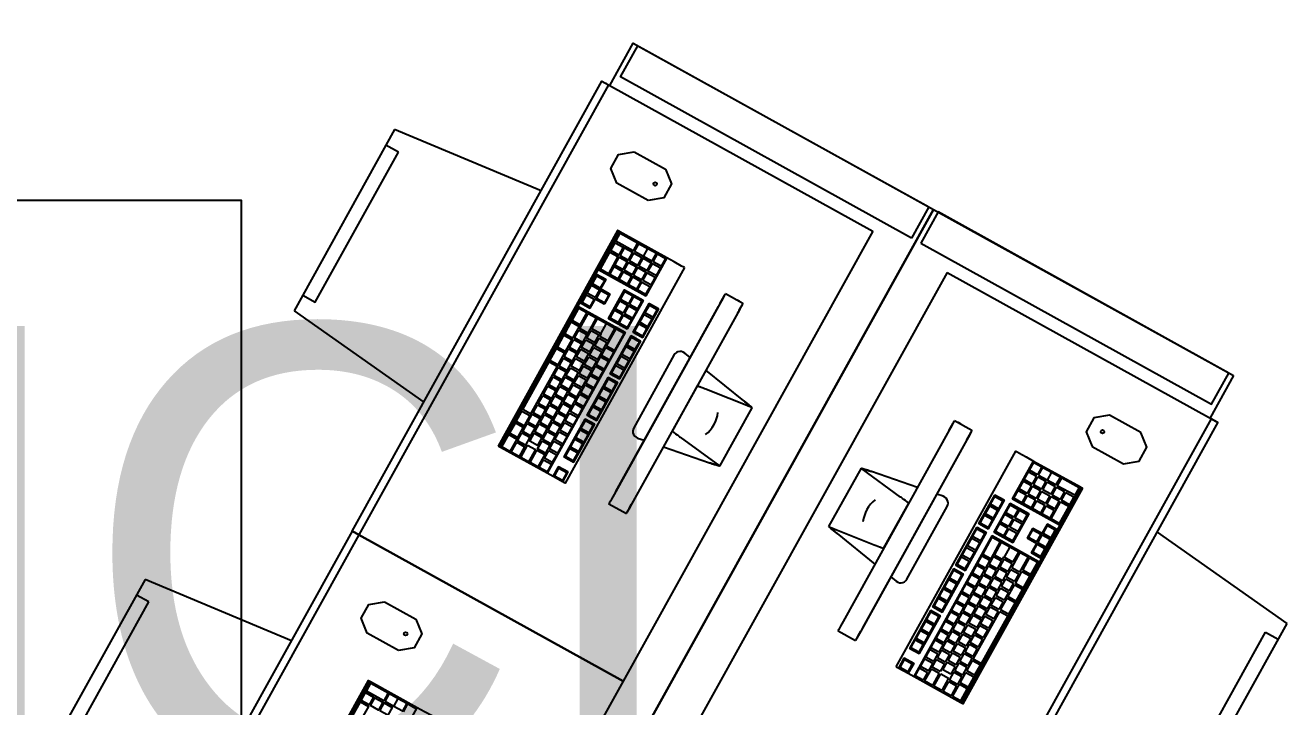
# Model space of a CAD drawing. Header units: metres. Extents: x 2.5 to 42.6, y 0.9 to 31.9.
# Drawn here: x 19.849 to 20.731, y 9.096 to 9.573 of the extents above; entities that cross this region are included whole.
import ezdxf

# ---------------------------------------------------------------- set-up
doc = ezdxf.new("R2010")
doc.units = ezdxf.units.M
for name, color, linetype in [('ARREDI', 9, 'Continuous'), ('PILASTRI_SETTI', 8, 'Continuous'), ('WAYFINDING_RIQUADRI', 7, 'Continuous'), ('WAYFINDING_TESTI', 7, 'Continuous')]:
    doc.layers.add(name, color=color, linetype=linetype)

msp = doc.modelspace()

# ---------------------------------------------------------------- linework, layer by layer
at = {"layer": 'ARREDI'}
for points in [[(20.25756, 9.53059), (20.27397, 9.56022), (20.48391, 9.44386), (20.10216, 8.75511), (20.48391, 9.44386)], [(20.0775, 9.21874), (20.25205, 9.53365), (20.25666, 9.53109), (20.44145, 9.42866)], [(20.25666, 9.53109), (20.08212, 9.21618)], [(20.25374, 9.53271), (20.25528, 9.53186)], [(20.10709, 9.49979), (20.03678, 9.37295)], [(20.20947, 9.45684), (20.10708, 9.49978)], [(20.10977, 9.484), (20.10102, 9.48885)], [(20.04285, 9.38388), (20.0516, 9.37904), (20.10978, 9.484)], [(20.28435, 9.45013), (20.26249, 9.46226), (20.25821, 9.47255), (20.26361, 9.48228), (20.2746, 9.48412)], [(20.2746, 9.48412), (20.29646, 9.47199)], [(20.29647, 9.472), (20.30075, 9.46171), (20.29534, 9.45196), (20.28434, 9.45014)], [(20.48391, 9.44386), (20.69384, 9.3275)], [(20.30987, 9.40308), (20.30898, 9.40357), (20.30893, 9.4036), (20.30883, 9.40365), (20.30866, 9.40375), (20.30847, 9.40385), (20.30824, 9.40397), (20.30801, 9.40411), (20.30777, 9.40424), (20.30261, 9.4071), (20.29741, 9.40999), (20.26469, 9.42811), (20.26451, 9.42822), (20.26431, 9.42833), (20.26388, 9.42857), (20.26352, 9.42876), (20.26324, 9.42892), (20.26308, 9.42901), (20.26302, 9.42904), (20.17943, 9.27821)], [(20.18071, 9.27749), (20.26431, 9.42832)], [(20.26469, 9.42812), (20.25, 9.4016), (20.28271, 9.38346), (20.29741, 9.40998)], [(20.25019, 9.40149), (20.2501, 9.40154), (20.25, 9.4016), (20.26469, 9.42811)], [(20.44145, 9.42867), (20.26691, 9.11376)], [(20.28116, 9.41089), (20.28421, 9.4164)], [(20.29741, 9.40998), (20.28271, 9.38347), (20.26655, 9.39243), (20.25019, 9.40148)], [(20.28429, 9.4006), (20.28735, 9.40611), (20.29295, 9.403)], [(20.28792, 9.40714), (20.29097, 9.41265), (20.29657, 9.40954)], [(20.29352, 9.40404), (20.28792, 9.40714)], [(20.29659, 9.40954), (20.29353, 9.40403)], [(20.30986, 9.40308), (20.22626, 9.25224), (20.22537, 9.25274), (20.22533, 9.25276), (20.22523, 9.25281), (20.22509, 9.25289), (20.22491, 9.25299), (20.22471, 9.2531), (20.22448, 9.25323), (20.21794, 9.25685), (20.21587, 9.25801), (20.2138, 9.25914), (20.18109, 9.27728), (20.1809, 9.27738), (20.18071, 9.27749), (20.18028, 9.27773), (20.17991, 9.27792), (20.17965, 9.27808), (20.17948, 9.27817), (20.17941, 9.2782)], [(20.25391, 9.3778), (20.25764, 9.38454), (20.2511, 9.38816), (20.25473, 9.3947), (20.24819, 9.39833), (20.2371, 9.37835), (20.24366, 9.37473)], [(20.23731, 9.37825), (20.23721, 9.3783), (20.23711, 9.37836), (20.24818, 9.39833), (20.24828, 9.39827), (20.24838, 9.39822)], [(20.24838, 9.39822), (20.25156, 9.39645), (20.25473, 9.3947), (20.2511, 9.38816), (20.25438, 9.38634), (20.25764, 9.38454), (20.25382, 9.37765), (20.25056, 9.37945), (20.24728, 9.38127), (20.24366, 9.37473), (20.24048, 9.37648), (20.23731, 9.37825)], [(20.28067, 9.39405), (20.28372, 9.39957), (20.28932, 9.39646)], [(20.28989, 9.39749), (20.28429, 9.40059)], [(20.29296, 9.40299), (20.2899, 9.39748)], [(20.49353, 9.39981), (20.31898, 9.08491), (20.50378, 8.98249), (20.50839, 8.97992)], [(20.49352, 9.3998), (20.67831, 9.29739), (20.68292, 9.29482)], [(20.27704, 9.38751), (20.28009, 9.39302), (20.28569, 9.38991)], [(20.28626, 9.39095), (20.28067, 9.39405)], [(20.28571, 9.38991), (20.28265, 9.3844)], [(20.28933, 9.39645), (20.28628, 9.39094)], [(20.24365, 9.37473), (20.24728, 9.38127), (20.25354, 9.3778)], [(20.27141, 9.37735), (20.27446, 9.38287), (20.28006, 9.37976)], [(20.28008, 9.37975), (20.27702, 9.37424)], [(20.28264, 9.38441), (20.27704, 9.38751)], [(20.33476, 9.37817), (20.33571, 9.37986), (20.33658, 9.38144), (20.33733, 9.38281), (20.33791, 9.38385), (20.33827, 9.3845), (20.3384, 9.38472)], [(20.33791, 9.38385), (20.33733, 9.38281), (20.33658, 9.38145), (20.3357, 9.37986), (20.33476, 9.37817)], [(20.347, 9.37138), (20.34795, 9.37308), (20.34882, 9.37466), (20.34957, 9.37602), (20.35016, 9.37706), (20.35052, 9.37772), (20.35064, 9.37794), (20.33839, 9.38473)], [(20.34639, 9.38059), (20.34627, 9.38036)], [(20.34833, 9.37922), (20.34846, 9.37944)], [(20.03679, 9.37295), (20.12747, 9.30889)], [(20.2684, 9.35764), (20.23567, 9.37578), (20.18109, 9.27728)], [(20.18109, 9.27728), (20.23567, 9.37577), (20.23578, 9.37571), (20.23588, 9.37566)], [(20.23588, 9.37566), (20.25224, 9.36659), (20.26839, 9.35763), (20.21381, 9.25915)], [(20.33476, 9.37816), (20.26058, 9.24433), (20.25964, 9.24264), (20.25876, 9.24105), (20.25801, 9.23969), (20.25743, 9.23865), (20.25707, 9.238), (20.25695, 9.23777), (20.2692, 9.23098)], [(20.26179, 9.24652), (20.33354, 9.37598)], [(20.26778, 9.37081), (20.27084, 9.37632), (20.27643, 9.37321)], [(20.27338, 9.36771), (20.26778, 9.3708)], [(20.35016, 9.37706), (20.34958, 9.37602), (20.34883, 9.37466), (20.34795, 9.37307), (20.34701, 9.37138), (20.27283, 9.23755), (20.27188, 9.23585), (20.27101, 9.23427), (20.27026, 9.23291), (20.26967, 9.23186), (20.26931, 9.23121), (20.26919, 9.23099)], [(20.277, 9.37425), (20.27141, 9.37735)], [(20.27645, 9.37321), (20.27339, 9.36769)], [(20.28019, 9.35448), (20.27708, 9.3562), (20.27396, 9.35794), (20.28503, 9.37791), (20.28815, 9.37617), (20.29126, 9.37445)], [(20.28497, 9.3778), (20.27396, 9.35792), (20.2805, 9.3543), (20.29157, 9.37427)], [(20.29126, 9.37445), (20.29141, 9.37437), (20.29158, 9.37427), (20.28051, 9.3543), (20.28034, 9.3544), (20.28019, 9.35448)], [(20.29157, 9.37428), (20.28523, 9.3778)], [(20.25119, 9.35682), (20.2552, 9.36406)], [(20.26975, 9.36116), (20.26415, 9.36426)], [(20.26416, 9.36427), (20.26721, 9.36978), (20.27281, 9.36667)], [(20.27282, 9.36666), (20.26977, 9.36115)], [(20.2138, 9.25915), (20.2684, 9.35763)], [(20.25528, 9.34825), (20.26196, 9.36031), (20.26756, 9.35719)], [(20.26406, 9.32538), (20.26095, 9.3271), (20.25784, 9.32884), (20.27253, 9.35535), (20.27565, 9.35362), (20.27875, 9.35189)], [(20.26757, 9.35719), (20.26089, 9.34514)], [(20.25725, 9.33861), (20.25175, 9.34166), (20.25481, 9.34716)], [(20.2548, 9.34717), (20.2603, 9.34411)], [(20.26088, 9.34515), (20.25528, 9.34825)], [(20.26032, 9.34411), (20.25726, 9.33859)], [(20.27875, 9.3519), (20.27891, 9.35181), (20.27907, 9.35172), (20.26437, 9.3252), (20.26421, 9.3253), (20.26406, 9.32538)], [(20.31373, 9.34023), (20.30997, 9.34327), (20.30891, 9.34393), (20.30773, 9.34431), (20.30648, 9.34438), (20.30526, 9.34414), (20.30413, 9.3436), (20.30317, 9.34281), (20.30245, 9.34181)], [(20.25362, 9.33206), (20.24812, 9.33511), (20.25118, 9.34062)], [(20.25118, 9.34062), (20.25668, 9.33758)], [(20.25669, 9.33757), (20.25364, 9.33205)], [(20.30245, 9.34181), (20.27428, 9.291)], [(20.24637, 9.31898), (20.24087, 9.32203), (20.24392, 9.32753)], [(20.24793, 9.29628), (20.24482, 9.298), (20.24171, 9.29974), (20.2564, 9.32625), (20.25953, 9.32451), (20.26262, 9.32279)], [(20.24392, 9.32753), (20.24942, 9.32448)], [(20.24999, 9.32552), (20.24449, 9.32858), (20.24755, 9.33408)], [(20.24755, 9.33408), (20.25305, 9.33102)], [(20.25307, 9.33102), (20.25001, 9.32551)], [(20.35681, 9.30517), (20.35424, 9.3062), (20.35471, 9.30705), (20.35423, 9.30744), (20.35361, 9.30794), (20.35289, 9.30851), (20.35211, 9.30915), (20.3513, 9.30981), (20.32478, 9.33129)], [(20.69384, 9.3275), (20.67742, 9.29788)], [(20.24274, 9.31243), (20.23724, 9.31549), (20.2403, 9.32099)], [(20.2403, 9.32099), (20.2458, 9.31795)], [(20.24581, 9.31793), (20.24276, 9.31242)], [(20.24944, 9.32448), (20.24638, 9.31896)], [(20.26263, 9.3228), (20.26278, 9.32271), (20.26295, 9.32262), (20.24825, 9.2961), (20.24808, 9.2962), (20.24793, 9.29628)], [(20.32141, 9.31927), (20.32057, 9.31961), (20.31965, 9.31997), (20.31872, 9.32034), (20.30111, 9.28858)], [(20.32532, 9.31772), (20.32474, 9.31795), (20.32388, 9.3183), (20.32278, 9.31873), (20.32152, 9.31923), (20.32014, 9.31978), (20.31871, 9.32034)], [(20.35686, 9.30516), (20.32532, 9.31771)], [(20.23912, 9.30589), (20.23362, 9.30895), (20.23667, 9.31445)], [(20.23667, 9.31445), (20.24217, 9.31139)], [(20.24219, 9.31139), (20.23913, 9.30588)], [(20.35129, 9.30981), (20.3525, 9.30884), (20.35365, 9.3079), (20.35471, 9.30705), (20.35562, 9.3063), (20.35635, 9.30571), (20.35687, 9.3053), (20.3568, 9.30517)], [(20.23186, 9.29281), (20.22636, 9.29586), (20.22942, 9.30136)], [(20.22942, 9.30136), (20.23492, 9.29831)], [(20.23549, 9.29935), (20.22999, 9.30239), (20.23305, 9.3079)], [(20.23304, 9.30791), (20.23854, 9.30485)], [(20.23856, 9.30485), (20.2355, 9.29933)], [(20.33451, 9.26406), (20.3572, 9.30502)], [(20.35471, 9.30704), (20.35687, 9.30529)], [(20.35721, 9.30502), (20.35713, 9.30506), (20.35686, 9.30516)], [(20.60711, 9.29982), (20.59612, 9.29799), (20.59072, 9.28825), (20.59498, 9.27796)], [(20.62898, 9.2877), (20.60711, 9.29983)], [(20.22824, 9.28626), (20.22274, 9.28932), (20.22579, 9.29482)], [(20.2318, 9.26718), (20.22869, 9.2689), (20.22558, 9.27062), (20.24027, 9.29715), (20.2434, 9.29542), (20.24649, 9.29369)], [(20.22579, 9.29482), (20.23129, 9.29176)], [(20.23131, 9.29176), (20.22825, 9.28625)], [(20.2465, 9.2937), (20.24665, 9.29361), (20.24682, 9.29352), (20.23212, 9.267), (20.23195, 9.2671), (20.2318, 9.26718)], [(20.23493, 9.29831), (20.23188, 9.29279)], [(20.27429, 9.291), (20.27383, 9.28985), (20.27366, 9.28861), (20.2738, 9.28738), (20.27425, 9.28623), (20.27497, 9.28521), (20.27591, 9.28439), (20.27704, 9.28385), (20.28161, 9.28228)], [(20.68293, 9.29483), (20.50839, 8.97992), (20.50378, 8.98248), (20.31899, 9.08491)], [(20.49815, 9.29503), (20.49756, 9.29399), (20.49681, 9.29263), (20.49594, 9.29105), (20.49499, 9.28935)], [(20.495, 9.28935), (20.49594, 9.29105), (20.49682, 9.29263), (20.49757, 9.29399), (20.49815, 9.29503), (20.49851, 9.29569), (20.49864, 9.29591)], [(20.50724, 9.28257), (20.50819, 9.28426), (20.50906, 9.28585), (20.50981, 9.28721), (20.51039, 9.28825), (20.51075, 9.2889), (20.51088, 9.28913), (20.49863, 9.29592)], [(20.50106, 9.29486), (20.50094, 9.29463)], [(20.50301, 9.29349), (20.50313, 9.29371), (20.50309, 9.29372), (20.50299, 9.29378), (20.50283, 9.29388), (20.50262, 9.294), (20.50237, 9.29414), (20.50209, 9.29428), (20.50183, 9.29443), (20.50158, 9.29457), (20.50137, 9.29468), (20.5012, 9.29478), (20.5011, 9.29484), (20.50106, 9.29485), (20.5011, 9.29484), (20.5012, 9.29478), (20.50137, 9.29468), (20.50158, 9.29457), (20.50183, 9.29443), (20.50209, 9.29428), (20.50237, 9.29414), (20.50262, 9.294), (20.50283, 9.29388), (20.50299, 9.29378), (20.50309, 9.29372), (20.50313, 9.29371)], [(20.50377, 8.98248), (20.67832, 9.29739)], [(20.67969, 9.29662), (20.68123, 9.29577)], [(20.22461, 9.27972), (20.21911, 9.28276), (20.22216, 9.28827)], [(20.22216, 9.28828), (20.22766, 9.28524)], [(20.22768, 9.28522), (20.22462, 9.27971)], [(20.30111, 9.28858), (20.30235, 9.28768), (20.30354, 9.2868), (20.30464, 9.286), (20.30559, 9.2853), (20.30634, 9.28475), (20.30685, 9.28437)], [(20.30684, 9.28437), (20.33421, 9.26428)], [(20.495, 9.28935), (20.42082, 9.15551), (20.41988, 9.15382), (20.419, 9.15224), (20.41825, 9.15088), (20.41767, 9.14983), (20.41731, 9.14918), (20.41718, 9.14896), (20.42943, 9.14217)], [(20.5104, 9.28825), (20.50981, 9.2872), (20.50906, 9.28584), (20.50819, 9.28426), (20.50724, 9.28256), (20.43306, 9.14873), (20.43212, 9.14704), (20.43124, 9.14545), (20.43049, 9.14409), (20.42991, 9.14305), (20.42955, 9.1424), (20.42942, 9.14218)], [(20.59499, 9.27795), (20.61685, 9.26583), (20.62785, 9.26766), (20.63325, 9.27741), (20.62897, 9.2877)], [(20.21736, 9.26663), (20.21186, 9.26969), (20.21491, 9.27519)], [(20.21491, 9.27519), (20.22041, 9.27214)], [(20.22098, 9.27317), (20.21548, 9.27623), (20.21854, 9.28173)], [(20.21854, 9.28173), (20.22404, 9.27868)], [(20.22405, 9.27868), (20.221, 9.27316)], [(20.29505, 9.27765), (20.3273, 9.26655)], [(20.50603, 9.28038), (20.43428, 9.15092)], [(20.45797, 9.12382), (20.54156, 9.27466), (20.54245, 9.27417), (20.54249, 9.27414), (20.5426, 9.27407), (20.54276, 9.27399), (20.54295, 9.27388), (20.54319, 9.27375), (20.54342, 9.27363), (20.54366, 9.27349), (20.54883, 9.27063), (20.55402, 9.26775), (20.58673, 9.24961), (20.58692, 9.24952), (20.58712, 9.24941), (20.58755, 9.24917), (20.58791, 9.24898), (20.58817, 9.24882), (20.58834, 9.24873), (20.58841, 9.2487)], [(20.21373, 9.26009), (20.20823, 9.26314), (20.21128, 9.26864)], [(20.21128, 9.26865), (20.21678, 9.2656)], [(20.2168, 9.26559), (20.21374, 9.26008)], [(20.22043, 9.27213), (20.21737, 9.26662)], [(20.33194, 9.26596), (20.33416, 9.26432), (20.33409, 9.26421), (20.33347, 9.26442), (20.33258, 9.26472), (20.33147, 9.26511), (20.33019, 9.26555), (20.32877, 9.26604), (20.32731, 9.26654)], [(20.32731, 9.26654), (20.32831, 9.2662), (20.32927, 9.26588), (20.33013, 9.26557), (20.33088, 9.26532), (20.33146, 9.26511), (20.33193, 9.26596)], [(20.3341, 9.26421), (20.33146, 9.26511)], [(20.33421, 9.26428), (20.33443, 9.26412), (20.3345, 9.26406)], [(20.57184, 9.22321), (20.55548, 9.23228), (20.53933, 9.24124), (20.55402, 9.26775)], [(20.55402, 9.26775), (20.53933, 9.24124), (20.57203, 9.2231), (20.58674, 9.24961)], [(20.55103, 9.26131), (20.55408, 9.26682)], [(20.55409, 9.26681), (20.55969, 9.26371)], [(20.21794, 9.25686), (20.22176, 9.26375), (20.22488, 9.26201), (20.22798, 9.26029)], [(20.2283, 9.26012), (20.22176, 9.26374), (20.21794, 9.25685)], [(20.22798, 9.26029), (20.22813, 9.26021), (20.2283, 9.26011), (20.22448, 9.25324)], [(20.22448, 9.25323), (20.2283, 9.26012)], [(20.43332, 9.26284), (20.41062, 9.22188)], [(20.43361, 9.26262), (20.43339, 9.26278), (20.43332, 9.26284)], [(20.46098, 9.24252), (20.43362, 9.26262)], [(20.43589, 9.26094), (20.43366, 9.26258), (20.43373, 9.26269), (20.43436, 9.26248), (20.43525, 9.26218), (20.43636, 9.26179), (20.43765, 9.26134), (20.43905, 9.26086), (20.44051, 9.26036)], [(20.43373, 9.26269), (20.43635, 9.26179)], [(20.44052, 9.26035), (20.43952, 9.2607), (20.43856, 9.26102), (20.4377, 9.26133), (20.43695, 9.26159), (20.43636, 9.26179), (20.43589, 9.26094)], [(20.47277, 9.24925), (20.44052, 9.26035)], [(20.5474, 9.25477), (20.55045, 9.26028)], [(20.55047, 9.26027), (20.55607, 9.25717)], [(20.55664, 9.2582), (20.55104, 9.2613)], [(20.55607, 9.25716), (20.55301, 9.25165)], [(20.55384, 9.25119), (20.5569, 9.25671)], [(20.55969, 9.26371), (20.55664, 9.25819)], [(20.5569, 9.2567), (20.56251, 9.25359)], [(20.55747, 9.25774), (20.56053, 9.26325)], [(20.56963, 9.251), (20.56339, 9.25446), (20.55748, 9.25773)], [(20.56053, 9.26325), (20.56646, 9.25995), (20.57268, 9.25651)], [(20.56645, 9.25996), (20.5634, 9.25445)], [(20.57268, 9.25651), (20.56963, 9.25099)], [(20.57056, 9.25048), (20.57361, 9.256)], [(20.57361, 9.25599), (20.58577, 9.24926)], [(20.45796, 9.12382), (20.45884, 9.12333), (20.4589, 9.1233), (20.45898, 9.12325), (20.45914, 9.12318), (20.45932, 9.12307), (20.45952, 9.12296), (20.45975, 9.12283), (20.46629, 9.11921), (20.46834, 9.11807), (20.47041, 9.11691), (20.50314, 9.09879), (20.50332, 9.09868), (20.50351, 9.09857), (20.50394, 9.09833), (20.5043, 9.09814), (20.50458, 9.09798), (20.50475, 9.09789), (20.5048, 9.09786), (20.5884, 9.24869)], [(20.58711, 9.24941), (20.50352, 9.09858)], [(20.54015, 9.24168), (20.5432, 9.24719)], [(20.54322, 9.24718), (20.54881, 9.24408)], [(20.54377, 9.24822), (20.54683, 9.25374)], [(20.54938, 9.24511), (20.54379, 9.24821)], [(20.54684, 9.25372), (20.55244, 9.25063)], [(20.55301, 9.25165), (20.54741, 9.25475)], [(20.55244, 9.25062), (20.54938, 9.24511)], [(20.55022, 9.24465), (20.55327, 9.25016)], [(20.55327, 9.25016), (20.55888, 9.24705)], [(20.55946, 9.24808), (20.55385, 9.25119)], [(20.55889, 9.24705), (20.55583, 9.24153)], [(20.55676, 9.24102), (20.55982, 9.24654)], [(20.56251, 9.25359), (20.55946, 9.24808)], [(20.55982, 9.24653), (20.56543, 9.24342)], [(20.56039, 9.24757), (20.56344, 9.25308)], [(20.566, 9.24446), (20.56039, 9.24757)], [(20.56344, 9.25308), (20.56905, 9.24996)], [(20.56906, 9.24996), (20.566, 9.24445)], [(20.56693, 9.24394), (20.56999, 9.24945)], [(20.56999, 9.24945), (20.5756, 9.24634)], [(20.58271, 9.24375), (20.57056, 9.25048)], [(20.58674, 9.24962), (20.57204, 9.2231), (20.57194, 9.22316), (20.57185, 9.22322)], [(20.58577, 9.24925), (20.58271, 9.24374)], [(20.26058, 9.24433), (20.25964, 9.24264), (20.25876, 9.24106), (20.25801, 9.2397), (20.25743, 9.23865)], [(20.44641, 9.20762), (20.44726, 9.20729), (20.44818, 9.20693), (20.44911, 9.20655), (20.46672, 9.23832)], [(20.46671, 9.23832), (20.46547, 9.23922), (20.46428, 9.2401), (20.46318, 9.24091), (20.46224, 9.24161), (20.46149, 9.24215), (20.46097, 9.24253)], [(20.49354, 9.23589), (20.494, 9.23705), (20.49416, 9.23828), (20.49402, 9.23952), (20.49358, 9.24067), (20.49286, 9.24169), (20.49191, 9.24251), (20.49079, 9.24305), (20.48622, 9.24462)], [(20.51608, 9.22373), (20.51593, 9.22381), (20.51576, 9.22391), (20.52683, 9.24388), (20.527, 9.24379), (20.52715, 9.2437)], [(20.52715, 9.24371), (20.53026, 9.24198), (20.53337, 9.24025), (20.5223, 9.22028), (20.51919, 9.22201), (20.51608, 9.22373)], [(20.52384, 9.23744), (20.52689, 9.24295)], [(20.52689, 9.24295), (20.53241, 9.23989)], [(20.53241, 9.23989), (20.52935, 9.23438)], [(20.54576, 9.23857), (20.54016, 9.24167)], [(20.54881, 9.24408), (20.54576, 9.23856)], [(20.54659, 9.23811), (20.54965, 9.24362)], [(20.5522, 9.235), (20.54659, 9.23811)], [(20.54965, 9.24362), (20.55526, 9.2405)], [(20.55583, 9.24154), (20.55022, 9.24465)], [(20.55526, 9.24051), (20.5522, 9.23499)], [(20.55314, 9.23448), (20.55619, 9.23999)], [(20.55619, 9.23999), (20.5618, 9.23688)], [(20.56238, 9.23791), (20.55676, 9.24102)], [(20.56543, 9.24342), (20.56237, 9.23791)], [(20.5633, 9.2374), (20.56636, 9.24291)], [(20.56622, 9.22723), (20.5729, 9.23928)], [(20.56636, 9.24291), (20.57197, 9.2398)], [(20.57255, 9.24083), (20.56693, 9.24394)], [(20.57197, 9.2398), (20.56892, 9.23428)], [(20.5756, 9.24634), (20.57254, 9.24082)], [(20.5729, 9.23928), (20.57851, 9.23617)], [(20.57347, 9.24031), (20.57653, 9.24583)], [(20.57909, 9.2372), (20.57348, 9.24031)], [(20.57653, 9.24582), (20.58214, 9.24271)], [(20.58214, 9.24271), (20.57909, 9.2372)], [(20.26968, 9.23187), (20.27026, 9.23291), (20.27101, 9.23427), (20.27189, 9.23585), (20.27283, 9.23755)], [(20.46538, 9.18509), (20.49354, 9.2359)], [(20.51659, 9.22435), (20.51964, 9.22987)], [(20.51964, 9.22986), (20.52515, 9.22681)], [(20.52021, 9.2309), (20.52327, 9.23641)], [(20.52573, 9.22784), (20.52022, 9.23089)], [(20.52327, 9.2364), (20.52878, 9.23335)], [(20.52936, 9.23438), (20.52384, 9.23744)], [(20.52878, 9.23335), (20.52573, 9.22783)], [(20.53089, 9.22498), (20.53394, 9.23049)], [(20.53396, 9.23048), (20.53955, 9.22738)], [(20.53451, 9.23152), (20.53757, 9.23703)], [(20.54013, 9.22841), (20.53453, 9.23151)], [(20.53758, 9.23702), (20.54318, 9.23392)], [(20.54318, 9.23392), (20.54013, 9.22841)], [(20.54096, 9.22795), (20.54402, 9.23346)], [(20.54402, 9.23346), (20.54953, 9.2304)], [(20.54953, 9.2304), (20.54647, 9.22489)], [(20.55875, 9.23137), (20.55314, 9.23448)], [(20.5618, 9.23688), (20.55875, 9.23136)], [(20.55968, 9.23085), (20.56273, 9.23637)], [(20.56529, 9.22774), (20.55968, 9.23085)], [(20.56273, 9.23636), (20.56834, 9.23325)], [(20.56892, 9.23429), (20.56331, 9.2374)], [(20.56835, 9.23325), (20.56529, 9.22774)], [(20.57852, 9.23617), (20.57184, 9.22411)], [(20.41062, 9.22188), (20.4107, 9.22184), (20.41096, 9.22174)], [(20.41654, 9.21709), (20.41533, 9.21806), (20.41417, 9.219), (20.41312, 9.21985), (20.4122, 9.2206), (20.41148, 9.22118), (20.41095, 9.2216), (20.41102, 9.22173)], [(20.41312, 9.21985), (20.41095, 9.2216)], [(20.41096, 9.22174), (20.4425, 9.20919)], [(20.41102, 9.22172), (20.41359, 9.2207), (20.41311, 9.21985), (20.4136, 9.21946), (20.41421, 9.21896), (20.41493, 9.21839), (20.41571, 9.21775), (20.41653, 9.21709), (20.44304, 9.19563)], [(20.49995, 9.19463), (20.4998, 9.19471), (20.49963, 9.19481), (20.51433, 9.22133), (20.51449, 9.22123), (20.51465, 9.22114)], [(20.51465, 9.22115), (20.51776, 9.21943), (20.52087, 9.21769), (20.50617, 9.19118), (20.50305, 9.19291), (20.49995, 9.19464)], [(20.51134, 9.21488), (20.51439, 9.22039)], [(20.51439, 9.22039), (20.5199, 9.21734)], [(20.5221, 9.22129), (20.51659, 9.22435)], [(20.52516, 9.2268), (20.5221, 9.22129)], [(20.52726, 9.21843), (20.53032, 9.22395)], [(20.53033, 9.22394), (20.53593, 9.22084)], [(20.5365, 9.22187), (20.5309, 9.22496)], [(20.53593, 9.22083), (20.53287, 9.21532)], [(20.53371, 9.21486), (20.53676, 9.22037)], [(20.53956, 9.22738), (20.5365, 9.22186)], [(20.53676, 9.22037), (20.54228, 9.21731)], [(20.54284, 9.21835), (20.53733, 9.22141)], [(20.53734, 9.2214), (20.54039, 9.22692)], [(20.54039, 9.22692), (20.5459, 9.22386)], [(20.54647, 9.22489), (20.54096, 9.22795)], [(20.5459, 9.22386), (20.54284, 9.21835)], [(20.55896, 9.19997), (20.55578, 9.20173), (20.55261, 9.20348), (20.55624, 9.21002), (20.55296, 9.21184), (20.54969, 9.21365), (20.55351, 9.22054), (20.55678, 9.21873), (20.56005, 9.21691), (20.56368, 9.22345), (20.56686, 9.2217), (20.57003, 9.21994)], [(20.56059, 9.21707), (20.56365, 9.22258)], [(20.56365, 9.22258), (20.56916, 9.21952)], [(20.57184, 9.22411), (20.56622, 9.22723)], [(19.90297, 8.90385), (20.07751, 9.21875), (20.08212, 9.21619), (20.26691, 9.11376), (20.09238, 8.79887)], [(20.08213, 9.21619), (19.90758, 8.90129)], [(20.26692, 9.11377), (20.08212, 9.21618), (20.07751, 9.21875)], [(20.52501, 9.21541), (20.47041, 9.11692)], [(20.47042, 9.11692), (20.52501, 9.2154), (20.54117, 9.20646), (20.55753, 9.19739)], [(20.50313, 9.09878), (20.55773, 9.19727), (20.52501, 9.21541)], [(20.50771, 9.20834), (20.51076, 9.21385)], [(20.51076, 9.21385), (20.51628, 9.21079)], [(20.51685, 9.21182), (20.51134, 9.21488)], [(20.51991, 9.21733), (20.51685, 9.21182)], [(20.51839, 9.20242), (20.52507, 9.21448)], [(20.53068, 9.21136), (20.524, 9.19931)], [(20.52508, 9.21446), (20.53068, 9.21137)], [(20.53287, 9.21532), (20.52728, 9.21842)], [(20.53922, 9.21181), (20.5337, 9.21486)], [(20.54227, 9.21732), (20.53922, 9.2118)], [(20.55042, 9.21415), (20.55348, 9.21966)], [(20.55593, 9.2111), (20.55042, 9.21415)], [(20.55348, 9.21966), (20.55899, 9.21661)], [(20.55899, 9.21661), (20.55593, 9.21109)], [(20.55696, 9.21052), (20.56002, 9.21604)], [(20.57003, 9.21994), (20.57013, 9.21988), (20.57022, 9.21983), (20.55915, 9.19986), (20.55906, 9.19991), (20.55896, 9.19997)], [(20.56002, 9.21603), (20.56553, 9.21298)], [(20.5661, 9.21401), (20.56059, 9.21707)], [(20.56553, 9.21298), (20.56247, 9.20747)], [(20.56915, 9.21952), (20.5661, 9.21401)], [(20.64036, 9.21801), (20.73104, 9.15394)], [(20.4425, 9.20918), (20.44308, 9.20895), (20.44395, 9.2086), (20.44504, 9.20817), (20.44631, 9.20767), (20.44768, 9.20711), (20.44911, 9.20656)], [(20.50408, 9.20179), (20.50714, 9.20731)], [(20.50714, 9.20731), (20.51265, 9.20425)], [(20.51323, 9.20528), (20.50771, 9.20834)], [(20.51265, 9.20425), (20.5096, 9.19873)], [(20.51628, 9.21079), (20.51323, 9.20528)], [(20.524, 9.19931), (20.5184, 9.20241)], [(20.52655, 9.20195), (20.53151, 9.21091)], [(20.53151, 9.2109), (20.53744, 9.20761), (20.54357, 9.20422)], [(20.53744, 9.20762), (20.53343, 9.20038)], [(20.53868, 9.19297), (20.5446, 9.20365)], [(20.54357, 9.20422), (20.53956, 9.19698)], [(20.5446, 9.20365), (20.55011, 9.20059)], [(20.55885, 9.20093), (20.55333, 9.20398)], [(20.55334, 9.20398), (20.55639, 9.2095)], [(20.55639, 9.20949), (20.5619, 9.20644)], [(20.56247, 9.20747), (20.55696, 9.21053)], [(20.5619, 9.20644), (20.55885, 9.20092)], [(20.50046, 9.19525), (20.50351, 9.20077)], [(20.50597, 9.19219), (20.50046, 9.19525)], [(20.55753, 9.19738), (20.55762, 9.19733), (20.55772, 9.19727), (20.50314, 9.09879)], [(20.50351, 9.20076), (20.50902, 9.19771)], [(20.5096, 9.19874), (20.50409, 9.20179)], [(20.50903, 9.1977), (20.50597, 9.19219)], [(20.51113, 9.18933), (20.51419, 9.19485)], [(20.5142, 9.19484), (20.5197, 9.19179)], [(20.51476, 9.19588), (20.51781, 9.20139)], [(20.52028, 9.19282), (20.51478, 9.19587)], [(20.51783, 9.20138), (20.52333, 9.19832)], [(20.5193, 9.18886), (20.52235, 9.19437)], [(20.52333, 9.19833), (20.52027, 9.19282)], [(20.52235, 9.19437), (20.52786, 9.19131)], [(20.52292, 9.1954), (20.52598, 9.20092)], [(20.52844, 9.19235), (20.52293, 9.1954)], [(20.52598, 9.20091), (20.53149, 9.19786)], [(20.53207, 9.19889), (20.52655, 9.20195)], [(20.53149, 9.19785), (20.52844, 9.19234)], [(20.53042, 9.1935), (20.53348, 9.19901)], [(20.53302, 9.20061), (20.53206, 9.19889)], [(20.53956, 9.19698), (20.53343, 9.20039), (20.53302, 9.20061)], [(20.53348, 9.19901), (20.53899, 9.19595)], [(20.53899, 9.19595), (20.53594, 9.19044)], [(20.55012, 9.20059), (20.5442, 9.18991)], [(20.54637, 9.19141), (20.55115, 9.20002)], [(20.55114, 9.20002), (20.55666, 9.19697)], [(20.55665, 9.19697), (20.55187, 9.18835)], [(19.93255, 9.18489), (19.86225, 9.05805)], [(20.03494, 9.14194), (19.93255, 9.18488)], [(20.45409, 9.18667), (20.45786, 9.18363), (20.45891, 9.18296), (20.46009, 9.18259), (20.46134, 9.18252), (20.46257, 9.18276), (20.46369, 9.1833), (20.46465, 9.18409), (20.46537, 9.18509)], [(20.48382, 9.16553), (20.48367, 9.16562), (20.4835, 9.16571), (20.4982, 9.19223), (20.49836, 9.19213), (20.49851, 9.19205)], [(20.49852, 9.19205), (20.50163, 9.19033), (20.50474, 9.18859), (20.49005, 9.16208), (20.48692, 9.16381), (20.48382, 9.16554)], [(20.49158, 9.17924), (20.49464, 9.18475)], [(20.49463, 9.18475), (20.50015, 9.18169)], [(20.49521, 9.18578), (20.49826, 9.19129)], [(20.50072, 9.18272), (20.49521, 9.18578)], [(20.49826, 9.19129), (20.50377, 9.18824)], [(20.50378, 9.18823), (20.50072, 9.18272)], [(20.5075, 9.18279), (20.51056, 9.18831)], [(20.51058, 9.18829), (20.51608, 9.18524)], [(20.51665, 9.18628), (20.51115, 9.18933)], [(20.51608, 9.18524), (20.51302, 9.17973)], [(20.51567, 9.18232), (20.51873, 9.18783)], [(20.5197, 9.19179), (20.51665, 9.18627)], [(20.51872, 9.18783), (20.52424, 9.18477)], [(20.52481, 9.1858), (20.5193, 9.18886)], [(20.52424, 9.18477), (20.52119, 9.17925)], [(20.52317, 9.18041), (20.52622, 9.18593)], [(20.52787, 9.19131), (20.52481, 9.1858)], [(20.52622, 9.18592), (20.53174, 9.18287)], [(20.5268, 9.18696), (20.52985, 9.19247)], [(20.53231, 9.1839), (20.5268, 9.18695)], [(20.52985, 9.19247), (20.53536, 9.18941)], [(20.53594, 9.19044), (20.53042, 9.1935)], [(20.53143, 9.17989), (20.53448, 9.1854)], [(20.53537, 9.18941), (20.53231, 9.18389)], [(20.53448, 9.1854), (20.54, 9.18234)], [(20.53505, 9.18643), (20.53811, 9.19194)], [(20.54057, 9.18337), (20.53506, 9.18643)], [(20.53811, 9.19194), (20.54362, 9.18888)], [(20.5442, 9.18991), (20.53869, 9.19297)], [(20.54363, 9.18888), (20.54057, 9.18337)], [(20.54122, 9.18211), (20.5458, 9.19038)], [(20.5458, 9.19038), (20.55131, 9.18732)], [(20.55188, 9.18836), (20.54637, 9.19141)], [(20.55131, 9.18732), (20.54672, 9.17906)], [(20.48795, 9.1727), (20.49101, 9.17821)], [(20.49101, 9.1782), (20.49652, 9.17515)], [(20.4971, 9.17618), (20.49158, 9.17924)], [(20.50015, 9.18169), (20.4971, 9.17618)], [(20.50388, 9.17625), (20.50693, 9.18176)], [(20.5094, 9.17319), (20.5039, 9.17623)], [(20.50695, 9.18175), (20.51245, 9.17869)], [(20.51302, 9.17973), (20.50752, 9.18279)], [(20.51245, 9.1787), (20.50939, 9.17319)], [(20.51204, 9.17577), (20.5151, 9.18129)], [(20.5151, 9.18128), (20.52061, 9.17823)], [(20.52119, 9.17926), (20.51567, 9.18231)], [(20.52061, 9.17823), (20.51756, 9.17271)], [(20.51954, 9.17387), (20.5226, 9.17938)], [(20.52259, 9.17938), (20.52811, 9.17632)], [(20.52869, 9.17735), (20.52317, 9.18041)], [(20.52811, 9.17632), (20.52506, 9.17081)], [(20.5278, 9.17334), (20.53086, 9.17886)], [(20.53174, 9.18286), (20.52868, 9.17735)], [(20.53086, 9.17885), (20.53637, 9.1758)], [(20.53695, 9.17683), (20.53143, 9.17988)], [(20.53606, 9.17281), (20.54065, 9.18108)], [(20.54, 9.18234), (20.53695, 9.17682)], [(20.54064, 9.18108), (20.54616, 9.17802)], [(20.54673, 9.17906), (20.54121, 9.18211)], [(20.54615, 9.17803), (20.54157, 9.16976)], [(19.86831, 9.06898), (19.87706, 9.06414), (19.93524, 9.1691)], [(19.93524, 9.1691), (19.92649, 9.17395)], [(20.10981, 9.13523), (20.08794, 9.14736), (20.08367, 9.15765), (20.08907, 9.16739), (20.10006, 9.16922)], [(20.10006, 9.16922), (20.12194, 9.15709)], [(20.48433, 9.16615), (20.48738, 9.17167)], [(20.48738, 9.17166), (20.49289, 9.16861)], [(20.49347, 9.16964), (20.48796, 9.17269)], [(20.4929, 9.1686), (20.48984, 9.16309)], [(20.49653, 9.17515), (20.49347, 9.16963)], [(20.49663, 9.16316), (20.49968, 9.16868)], [(20.49969, 9.16866), (20.50519, 9.16561)], [(20.50025, 9.1697), (20.50331, 9.17522)], [(20.50577, 9.16665), (20.50027, 9.1697)], [(20.50332, 9.17521), (20.50882, 9.17215)], [(20.50479, 9.16269), (20.50785, 9.1682)], [(20.50882, 9.17216), (20.50577, 9.16664)], [(20.50784, 9.1682), (20.51336, 9.16514)], [(20.50842, 9.16923), (20.51147, 9.17475)], [(20.51393, 9.16617), (20.50842, 9.16923)], [(20.51147, 9.17474), (20.51699, 9.17169)], [(20.51756, 9.17272), (20.51205, 9.17577)], [(20.51699, 9.17168), (20.51393, 9.16617)], [(20.51591, 9.16733), (20.51897, 9.17284)], [(20.52143, 9.16427), (20.51592, 9.16732)], [(20.51897, 9.17284), (20.52448, 9.16978)], [(20.52506, 9.17081), (20.51955, 9.17387)], [(20.52449, 9.16978), (20.52143, 9.16426)], [(20.52418, 9.1668), (20.52723, 9.17231)], [(20.52723, 9.17231), (20.53274, 9.16925)], [(20.53332, 9.17028), (20.52781, 9.17334)], [(20.53275, 9.16925), (20.52969, 9.16374)], [(20.53091, 9.16352), (20.53549, 9.17178)], [(20.53637, 9.17579), (20.53332, 9.17028)], [(20.53549, 9.17178), (20.541, 9.16873)], [(20.54157, 9.16976), (20.53606, 9.17282)], [(20.541, 9.16873), (20.53642, 9.16046)], [(20.46769, 9.13643), (20.46754, 9.13652), (20.46737, 9.13661), (20.48207, 9.16313), (20.48223, 9.16303), (20.48239, 9.16295)], [(20.46738, 9.13661), (20.47392, 9.13298), (20.48861, 9.1595), (20.48207, 9.16312)], [(20.48184, 9.16269), (20.46738, 9.13661)], [(20.48239, 9.16295), (20.4855, 9.16123), (20.48861, 9.15949), (20.47392, 9.13298), (20.47079, 9.13471), (20.4677, 9.13644)], [(20.47908, 9.15668), (20.48213, 9.1622)], [(20.48213, 9.16219), (20.48765, 9.15914)], [(20.48985, 9.16309), (20.48433, 9.16615)], [(20.48765, 9.15913), (20.48459, 9.15362)], [(20.493, 9.15662), (20.49605, 9.16213)], [(20.49607, 9.16212), (20.50157, 9.15908)], [(20.50214, 9.1601), (20.49664, 9.16316)], [(20.50157, 9.15907), (20.49851, 9.15356)], [(20.50116, 9.15614), (20.50422, 9.16166)], [(20.5052, 9.16561), (20.50214, 9.1601)], [(20.50422, 9.16166), (20.50973, 9.1586)], [(20.51031, 9.15963), (20.50479, 9.16269)], [(20.50974, 9.1586), (20.50668, 9.15308)], [(20.50866, 9.15424), (20.51172, 9.15975)], [(20.51336, 9.16514), (20.51031, 9.15963)], [(20.51172, 9.15975), (20.51723, 9.1567)], [(20.51182, 9.12908), (20.53034, 9.16248)], [(20.51229, 9.16078), (20.51534, 9.1663)], [(20.5178, 9.15772), (20.51229, 9.16078)], [(20.51534, 9.16629), (20.52086, 9.16324)], [(20.51692, 9.15371), (20.51998, 9.15923)], [(20.53585, 9.15943), (20.51733, 9.12603)], [(20.52086, 9.16324), (20.5178, 9.15772)], [(20.51998, 9.15922), (20.52549, 9.15617)], [(20.52055, 9.16026), (20.5236, 9.16577)], [(20.52607, 9.1572), (20.52055, 9.16025)], [(20.5236, 9.16577), (20.52912, 9.16271)], [(20.52969, 9.16374), (20.52418, 9.1668)], [(20.52912, 9.16271), (20.52606, 9.15719)], [(20.53034, 9.16248), (20.53585, 9.15943)], [(20.53642, 9.16046), (20.53091, 9.16352)], [(20.12193, 9.1571), (20.12621, 9.14681), (20.1208, 9.13706), (20.1098, 9.13524)], [(20.42082, 9.15552), (20.41987, 9.15383), (20.419, 9.15224), (20.41825, 9.15088), (20.41767, 9.14984)], [(20.47545, 9.15014), (20.47851, 9.15565)], [(20.48097, 9.14708), (20.47546, 9.15014)], [(20.4785, 9.15565), (20.48402, 9.15259)], [(20.4846, 9.15362), (20.47908, 9.15668)], [(20.48402, 9.15259), (20.48097, 9.14708)], [(20.48937, 9.15008), (20.49243, 9.15559)], [(20.49489, 9.14702), (20.48939, 9.15007)], [(20.49244, 9.15558), (20.49794, 9.15252)], [(20.49852, 9.15356), (20.49302, 9.1566)], [(20.49794, 9.15253), (20.49489, 9.14701)], [(20.49754, 9.1496), (20.50059, 9.15511)], [(20.50305, 9.14654), (20.49754, 9.1496)], [(20.50059, 9.15511), (20.5061, 9.15206)], [(20.50668, 9.15309), (20.50117, 9.15614)], [(20.50611, 9.15205), (20.50305, 9.14654)], [(20.50503, 9.1477), (20.50809, 9.15321)], [(20.50809, 9.15321), (20.5136, 9.15015)], [(20.51418, 9.15118), (20.50866, 9.15424)], [(20.51361, 9.15015), (20.51055, 9.14464)], [(20.5133, 9.14717), (20.51635, 9.15268)], [(20.51723, 9.15669), (20.51418, 9.15118)], [(20.51635, 9.15268), (20.52186, 9.14962)], [(20.52244, 9.15066), (20.51693, 9.15371)], [(20.52187, 9.14962), (20.51881, 9.14411)], [(20.52549, 9.15616), (20.52244, 9.15065)], [(20.73104, 9.15395), (20.66073, 9.02712)], [(20.42992, 9.14305), (20.4305, 9.14409), (20.43125, 9.14545), (20.43212, 9.14704), (20.43307, 9.14873)], [(20.4682, 9.13705), (20.47125, 9.14257)], [(20.47125, 9.14256), (20.47677, 9.13951)], [(20.47182, 9.1436), (20.47488, 9.14911)], [(20.47734, 9.14054), (20.47183, 9.14359)], [(20.47488, 9.1491), (20.48039, 9.14605)], [(20.4804, 9.14605), (20.47734, 9.14053)], [(20.48212, 9.13699), (20.48517, 9.1425)], [(20.48519, 9.14249), (20.49069, 9.13945)], [(20.48574, 9.14353), (20.4888, 9.14905)], [(20.49126, 9.14047), (20.48576, 9.14353)], [(20.48882, 9.14903), (20.49432, 9.14598)], [(20.49028, 9.13651), (20.49334, 9.14203)], [(20.49432, 9.14598), (20.49126, 9.14047)], [(20.49334, 9.14203), (20.49885, 9.13897)], [(20.49391, 9.14306), (20.49697, 9.14857)], [(20.49943, 9.14), (20.49391, 9.14306)], [(20.49696, 9.14857), (20.50248, 9.14551)], [(20.50248, 9.14551), (20.49943, 9.14)], [(20.50141, 9.14115), (20.50446, 9.14667)], [(20.50693, 9.1381), (20.50141, 9.14115)], [(20.50446, 9.14666), (20.50998, 9.14361)], [(20.51055, 9.14464), (20.50504, 9.14769)], [(20.50998, 9.1436), (20.50692, 9.13809)], [(20.50967, 9.14063), (20.51272, 9.14614)], [(20.51272, 9.14614), (20.51824, 9.14308)], [(20.51881, 9.14411), (20.5133, 9.14717)], [(20.51824, 9.14308), (20.51519, 9.13756)], [(20.6668, 9.03805), (20.65805, 9.0429), (20.71623, 9.14787)], [(20.71623, 9.14786), (20.72498, 9.14302)], [(20.47372, 9.13399), (20.4682, 9.13705)], [(20.47677, 9.13951), (20.47371, 9.13399)], [(20.47849, 9.13045), (20.48155, 9.13596)], [(20.48156, 9.13595), (20.48706, 9.13289)], [(20.48764, 9.13393), (20.48214, 9.13699)], [(20.48706, 9.1329), (20.48401, 9.12738)], [(20.48666, 9.12997), (20.48971, 9.13549)], [(20.49069, 9.13944), (20.48763, 9.13393)], [(20.48971, 9.13548), (20.49522, 9.13243)], [(20.4958, 9.13346), (20.49029, 9.13651)], [(20.49523, 9.13242), (20.49217, 9.12691)], [(20.49416, 9.12807), (20.49721, 9.13358)], [(20.49885, 9.13897), (20.4958, 9.13345)], [(20.49721, 9.13358), (20.50272, 9.13052)], [(20.49778, 9.13461), (20.50084, 9.14012)], [(20.5033, 9.13155), (20.49779, 9.13461)], [(20.50084, 9.14012), (20.50635, 9.13706)], [(20.50242, 9.12754), (20.50547, 9.13305)], [(20.50635, 9.13706), (20.5033, 9.13155)], [(20.50547, 9.13305), (20.51098, 9.12999)], [(20.50604, 9.13408), (20.5091, 9.1396)], [(20.51156, 9.13102), (20.50605, 9.13408)], [(20.5091, 9.13959), (20.51461, 9.13654)], [(20.51519, 9.13757), (20.50967, 9.14062)], [(20.51461, 9.13653), (20.51156, 9.13102)], [(20.45974, 9.12283), (20.46356, 9.12972), (20.46371, 9.12964), (20.46388, 9.12954)], [(20.46356, 9.12972), (20.45974, 9.12283)], [(20.46056, 9.12328), (20.46362, 9.12879)], [(20.46608, 9.12022), (20.46057, 9.12327)], [(20.46628, 9.11921), (20.4701, 9.1261), (20.46356, 9.12972)], [(20.46362, 9.12879), (20.46913, 9.12573)], [(20.46387, 9.12955), (20.46699, 9.12782), (20.4701, 9.1261), (20.46629, 9.11921)], [(20.46913, 9.12573), (20.46608, 9.12022)], [(20.47486, 9.1239), (20.47792, 9.12942)], [(20.48038, 9.12084), (20.47488, 9.1239)], [(20.47794, 9.1294), (20.48344, 9.12635)], [(20.48401, 9.12739), (20.47851, 9.13044)], [(20.48344, 9.12635), (20.48038, 9.12084)], [(20.48303, 9.12343), (20.48609, 9.12894)], [(20.48855, 9.12037), (20.48303, 9.12343)], [(20.48608, 9.12894), (20.4916, 9.12588)], [(20.49217, 9.12691), (20.48666, 9.12997)], [(20.4916, 9.12588), (20.48855, 9.12037)], [(20.49053, 9.12152), (20.49358, 9.12704)], [(20.49358, 9.12703), (20.4991, 9.12398)], [(20.49967, 9.12501), (20.49416, 9.12806)], [(20.4991, 9.12398), (20.49604, 9.11846)], [(20.49879, 9.121), (20.50185, 9.12651)], [(20.50273, 9.13052), (20.49967, 9.125)], [(20.50184, 9.12651), (20.50736, 9.12345)], [(20.50793, 9.12448), (20.50242, 9.12754)], [(20.50736, 9.12345), (20.50431, 9.11793)], [(20.50724, 9.12081), (20.51126, 9.12805)], [(20.51099, 9.12999), (20.50793, 9.12448)], [(20.51125, 9.12804), (20.51676, 9.12499)], [(20.51733, 9.12602), (20.51182, 9.12908)], [(20.51676, 9.12499), (20.51275, 9.11776)], [(20.47124, 9.11736), (20.47429, 9.12287)], [(20.47676, 9.1143), (20.47126, 9.11736)], [(20.47431, 9.12286), (20.47981, 9.11981)], [(20.47981, 9.11981), (20.47675, 9.1143)], [(20.47769, 9.11379), (20.48246, 9.1224)], [(20.48246, 9.12239), (20.48797, 9.11934)], [(20.48797, 9.11934), (20.48319, 9.11073)], [(20.48423, 9.11016), (20.48901, 9.11877)], [(20.489, 9.11877), (20.49451, 9.11571)], [(20.49451, 9.11571), (20.48973, 9.1071)], [(20.49605, 9.11847), (20.49053, 9.12152)], [(20.49516, 9.11445), (20.49822, 9.11997)], [(20.50068, 9.1114), (20.49517, 9.11445)], [(20.49822, 9.11996), (20.50373, 9.11691)], [(20.50431, 9.11794), (20.49879, 9.12099)], [(20.50373, 9.11691), (20.50068, 9.11139)], [(20.50266, 9.11255), (20.50667, 9.11979)], [(20.50667, 9.11978), (20.51218, 9.11673)], [(20.51275, 9.11776), (20.50724, 9.12081)], [(20.51218, 9.11673), (20.50816, 9.10949)], [(20.13533, 9.08819), (20.13444, 9.08867), (20.13439, 9.0887), (20.13429, 9.08876), (20.13413, 9.08885), (20.13393, 9.08895), (20.13371, 9.08907), (20.13347, 9.08921), (20.13324, 9.08934), (20.12807, 9.0922), (20.12288, 9.09509), (20.09015, 9.11321), (20.08996, 9.11332), (20.08978, 9.11342), (20.08935, 9.11367), (20.08899, 9.11387), (20.08871, 9.11402), (20.08854, 9.11412), (20.08849, 9.11414), (20.00488, 8.96331)], [(20.00617, 8.96259), (20.08977, 9.11342)], [(20.07565, 9.08659), (20.07556, 9.08665), (20.07546, 9.0867), (20.09015, 9.11322)], [(20.09015, 9.11322), (20.07546, 9.0867), (20.10817, 9.06857), (20.12288, 9.09508)], [(20.4832, 9.11073), (20.47768, 9.11379)], [(20.48974, 9.10711), (20.48423, 9.11016)], [(20.49077, 9.10653), (20.49459, 9.11342)], [(20.49628, 9.10348), (20.49077, 9.10653)], [(20.49459, 9.11342), (20.5001, 9.11036)], [(20.5001, 9.11037), (20.49628, 9.10348)], [(20.49732, 9.10291), (20.50209, 9.11152)], [(20.50209, 9.11152), (20.5076, 9.10846)], [(20.50817, 9.1095), (20.50266, 9.11255)], [(20.5076, 9.10846), (20.50282, 9.09985)], [(20.10662, 9.09599), (20.10968, 9.1015)], [(20.11338, 9.09224), (20.11644, 9.09776), (20.12203, 9.09465)], [(20.50283, 9.09985), (20.49731, 9.10291)]]:
    msp.add_lwpolyline(points, dxfattribs=at)
for points in [[(20.46851, 9.42381), (20.26513, 9.53653), (20.27726, 9.55839), (20.48063, 9.44567)], [(20.47507, 9.42017), (20.67844, 9.30745), (20.69055, 9.32933), (20.48719, 9.44205)], [(20.26184, 9.42159), (20.2649, 9.42711), (20.27705, 9.42037), (20.274, 9.41486)], [(20.25821, 9.41505), (20.26127, 9.42056), (20.26688, 9.41745), (20.26383, 9.41194)], [(20.26476, 9.41142), (20.26781, 9.41694), (20.27343, 9.41383), (20.27037, 9.40831)], [(20.27493, 9.41434), (20.27798, 9.41985), (20.28421, 9.4164), (20.29014, 9.41312), (20.28708, 9.4076), (20.28116, 9.41088)], [(20.25096, 9.40196), (20.25764, 9.41402), (20.26325, 9.41091), (20.25657, 9.39885)], [(20.26113, 9.40488), (20.26419, 9.4104), (20.2698, 9.40728), (20.26674, 9.40177)], [(20.26767, 9.40125), (20.27073, 9.40677), (20.27634, 9.40366), (20.27329, 9.39814)], [(20.2713, 9.4078), (20.27436, 9.41331), (20.27997, 9.4102), (20.27691, 9.40469)], [(20.27785, 9.40417), (20.2809, 9.40968), (20.28651, 9.40657), (20.28346, 9.40106)], [(20.254, 9.3942), (20.25094, 9.38869), (20.24543, 9.39175), (20.24849, 9.39726)], [(20.2575, 9.39834), (20.26056, 9.40385), (20.26617, 9.40074), (20.26312, 9.39523)], [(20.26405, 9.39471), (20.2671, 9.40022), (20.27271, 9.39711), (20.26966, 9.3916)], [(20.27059, 9.39108), (20.27365, 9.3966), (20.27926, 9.39349), (20.2762, 9.38797)], [(20.27422, 9.39763), (20.27727, 9.40314), (20.28289, 9.40003), (20.27983, 9.39452)], [(20.24732, 9.38215), (20.2418, 9.38521), (20.24486, 9.39072), (20.25037, 9.38767)], [(20.24369, 9.37561), (20.23818, 9.37866), (20.24123, 9.38418), (20.24675, 9.38112)], [(20.25386, 9.37852), (20.24835, 9.38158), (20.2514, 9.38709), (20.25692, 9.38404)], [(20.25674, 9.36747), (20.26781, 9.38745), (20.27438, 9.38381), (20.28089, 9.3802), (20.26982, 9.36022), (20.26331, 9.36384)], [(20.26983, 9.36022), (20.28089, 9.38019), (20.26781, 9.38744), (20.25674, 9.36747)], [(20.26695, 9.37127), (20.26143, 9.37433), (20.26449, 9.37984), (20.27, 9.37679)], [(20.27363, 9.38332), (20.27057, 9.37781), (20.26506, 9.38086), (20.26811, 9.38638)], [(20.34639, 9.38059), (20.34643, 9.38057), (20.34653, 9.3805), (20.3467, 9.38042), (20.3469, 9.38029), (20.34715, 9.38016), (20.34742, 9.38002), (20.3477, 9.37986), (20.34795, 9.37972), (20.34815, 9.37961), (20.34832, 9.37952), (20.34842, 9.37946), (20.34846, 9.37945), (20.34842, 9.37946), (20.34832, 9.37952), (20.34815, 9.37961), (20.34795, 9.37972), (20.3477, 9.37986), (20.34742, 9.38002), (20.34715, 9.38016), (20.3469, 9.38029), (20.3467, 9.38042), (20.34653, 9.3805), (20.34643, 9.38057)], [(20.23121, 9.36609), (20.23599, 9.3747), (20.24149, 9.37165), (20.23673, 9.36304)], [(20.24252, 9.37108), (20.24804, 9.36802), (20.24212, 9.35734), (20.2366, 9.3604)], [(20.26332, 9.36473), (20.25781, 9.36778), (20.26086, 9.3733), (20.26638, 9.37024)], [(20.28161, 9.37035), (20.28712, 9.36729), (20.28406, 9.36178), (20.27855, 9.36483)], [(20.28523, 9.37689), (20.29075, 9.37384), (20.28769, 9.36832), (20.28218, 9.37138)], [(20.22606, 9.35679), (20.23064, 9.36506), (20.23616, 9.362), (20.23157, 9.35374)], [(20.25065, 9.35487), (20.2516, 9.35659), (20.25119, 9.35682), (20.24506, 9.36022), (20.24906, 9.36746), (20.2552, 9.36405), (20.26113, 9.36076), (20.25616, 9.35182)], [(20.27798, 9.36381), (20.28349, 9.36075), (20.28044, 9.35524), (20.27492, 9.35829)], [(20.22091, 9.3475), (20.22549, 9.35576), (20.231, 9.3527), (20.22642, 9.34444)], [(20.2324, 9.35283), (20.23792, 9.34977), (20.23486, 9.34426), (20.22935, 9.34731)], [(20.23603, 9.35937), (20.24155, 9.35631), (20.23849, 9.3508), (20.23298, 9.35386)], [(20.24086, 9.35264), (20.24637, 9.34959), (20.24332, 9.34407), (20.2378, 9.34713)], [(20.24448, 9.35919), (20.25, 9.35613), (20.24694, 9.35062), (20.24143, 9.35367)], [(20.25007, 9.35384), (20.25559, 9.35078), (20.25253, 9.34527), (20.24702, 9.34832)], [(20.27907, 9.35172), (20.27253, 9.35535), (20.25783, 9.32883), (20.26438, 9.32521)], [(20.27273, 9.35433), (20.27825, 9.35128), (20.27519, 9.34577), (20.26968, 9.34882)], [(20.21575, 9.3382), (20.22034, 9.34646), (20.22585, 9.34341), (20.22127, 9.33514)], [(20.22878, 9.34628), (20.23429, 9.34323), (20.23124, 9.33771), (20.22572, 9.34077)], [(20.23723, 9.3461), (20.24274, 9.34305), (20.23969, 9.33753), (20.23418, 9.34059)], [(20.24645, 9.3473), (20.25196, 9.34424), (20.2489, 9.33873), (20.24339, 9.34178)], [(20.2691, 9.34779), (20.27462, 9.34474), (20.27156, 9.33922), (20.26605, 9.34228)], [(20.21518, 9.33716), (20.22069, 9.33411), (20.20218, 9.30071), (20.19667, 9.30376)], [(20.22515, 9.33974), (20.23067, 9.33668), (20.22761, 9.33117), (20.2221, 9.33423)], [(20.2336, 9.33956), (20.23912, 9.3365), (20.23606, 9.33099), (20.23055, 9.33404)], [(20.24282, 9.34075), (20.24833, 9.3377), (20.24528, 9.33218), (20.23976, 9.33524)], [(20.26548, 9.34125), (20.27099, 9.33819), (20.26794, 9.33268), (20.26242, 9.33573)], [(20.2179, 9.32665), (20.22341, 9.3236), (20.22036, 9.31808), (20.21484, 9.32114)], [(20.22153, 9.3332), (20.22704, 9.33014), (20.22398, 9.32463), (20.21847, 9.32768)], [(20.22635, 9.32647), (20.23186, 9.32342), (20.22881, 9.3179), (20.2233, 9.32096)], [(20.22998, 9.33301), (20.23549, 9.32996), (20.23244, 9.32445), (20.22692, 9.3275)], [(20.23557, 9.32767), (20.24108, 9.32461), (20.23802, 9.3191), (20.23251, 9.32215)], [(20.23919, 9.33421), (20.24471, 9.33115), (20.24165, 9.32564), (20.23614, 9.3287)], [(20.24824, 9.29611), (20.26294, 9.32262), (20.2564, 9.32624), (20.2417, 9.29973)], [(20.26185, 9.3347), (20.26736, 9.33165), (20.26431, 9.32614), (20.2588, 9.32919)], [(20.21427, 9.32011), (20.21979, 9.31706), (20.21673, 9.31154), (20.21122, 9.3146)], [(20.22272, 9.31993), (20.22824, 9.31687), (20.22518, 9.31136), (20.21967, 9.31441)], [(20.23194, 9.32112), (20.23745, 9.31807), (20.2344, 9.31255), (20.22888, 9.31561)], [(20.25298, 9.31869), (20.25849, 9.31564), (20.25543, 9.31012), (20.24992, 9.31318)], [(20.2566, 9.32524), (20.26212, 9.32218), (20.25906, 9.31667), (20.25355, 9.31972)], [(20.21065, 9.31357), (20.21616, 9.31051), (20.2131, 9.305), (20.20759, 9.30805)], [(20.2191, 9.31339), (20.22461, 9.31033), (20.22156, 9.30482), (20.21604, 9.30787)], [(20.22831, 9.31458), (20.23383, 9.31152), (20.23077, 9.30601), (20.22526, 9.30907)], [(20.24935, 9.31215), (20.25486, 9.30909), (20.25181, 9.30358), (20.24629, 9.30663)], [(20.19609, 9.30273), (20.20161, 9.29967), (20.19759, 9.29243), (20.19208, 9.29549)], [(20.20339, 9.30048), (20.20891, 9.29743), (20.20585, 9.29191), (20.20034, 9.29497)], [(20.20702, 9.30702), (20.21253, 9.30397), (20.20948, 9.29846), (20.20396, 9.30151)], [(20.21184, 9.3003), (20.21736, 9.29724), (20.2143, 9.29173), (20.20879, 9.29478)], [(20.21547, 9.30684), (20.22098, 9.30379), (20.21793, 9.29827), (20.21242, 9.30133)], [(20.22106, 9.30149), (20.22657, 9.29844), (20.22352, 9.29292), (20.218, 9.29598)], [(20.22469, 9.30804), (20.2302, 9.30498), (20.22714, 9.29947), (20.22163, 9.30252)], [(20.24572, 9.3056), (20.25124, 9.30255), (20.24818, 9.29704), (20.24267, 9.30009)], [(20.19151, 9.29446), (20.19703, 9.29141), (20.19301, 9.28417), (20.1875, 9.28723)], [(20.19977, 9.29394), (20.20528, 9.29088), (20.20222, 9.28537), (20.19671, 9.28842)], [(20.20822, 9.29376), (20.21373, 9.2907), (20.21068, 9.28519), (20.20516, 9.28824)], [(20.21743, 9.29495), (20.22295, 9.29189), (20.21989, 9.28638), (20.21438, 9.28944)], [(20.23212, 9.267), (20.24681, 9.29352), (20.24027, 9.29714), (20.22557, 9.27063)], [(20.24047, 9.29614), (20.24599, 9.29308), (20.24293, 9.28757), (20.23742, 9.29062)], [(20.18693, 9.2862), (20.19245, 9.28314), (20.18767, 9.27453), (20.18215, 9.27759)], [(20.19614, 9.2874), (20.20165, 9.28434), (20.1986, 9.27883), (20.19308, 9.28188)], [(20.20459, 9.28721), (20.2101, 9.28416), (20.20705, 9.27864), (20.20154, 9.2817)], [(20.21018, 9.28186), (20.21569, 9.27881), (20.21264, 9.27329), (20.20712, 9.27635)], [(20.21381, 9.28841), (20.21932, 9.28535), (20.21626, 9.27984), (20.21075, 9.28289)], [(20.23322, 9.28305), (20.23873, 9.27999), (20.23568, 9.27448), (20.23016, 9.27754)], [(20.23685, 9.28959), (20.24236, 9.28654), (20.23931, 9.28102), (20.23379, 9.28408)], [(20.19252, 9.28085), (20.19803, 9.27779), (20.19421, 9.2709), (20.1887, 9.27396)], [(20.20002, 9.27894), (20.20553, 9.27589), (20.20075, 9.26728), (20.19524, 9.27033)], [(20.20656, 9.27532), (20.21207, 9.27226), (20.2073, 9.26365), (20.20178, 9.2667)], [(20.22959, 9.2765), (20.23511, 9.27345), (20.23205, 9.26794), (20.22654, 9.27099)], [(20.22196, 9.26273), (20.22747, 9.25967), (20.22442, 9.25416), (20.2189, 9.25722)], [(20.52683, 9.24388), (20.51576, 9.22391), (20.52231, 9.22028), (20.53338, 9.24026)], [(20.53952, 9.21074), (20.53296, 9.21438), (20.52644, 9.21799), (20.53751, 9.23796), (20.54402, 9.23435), (20.55059, 9.23071)], [(20.52644, 9.21799), (20.53952, 9.21074), (20.55059, 9.23071), (20.53751, 9.23796)], [(20.51433, 9.22132), (20.49964, 9.19481), (20.50618, 9.19119), (20.52087, 9.2177)], [(20.55261, 9.20348), (20.55915, 9.19986), (20.57022, 9.21983), (20.56368, 9.22346), (20.56006, 9.21691), (20.55351, 9.22054), (20.54969, 9.21365), (20.55624, 9.21003)], [(20.4835, 9.16571), (20.49005, 9.16208), (20.50474, 9.1886), (20.4982, 9.19222)], [(20.08368, 9.10015), (20.08673, 9.10567), (20.09235, 9.10255), (20.08929, 9.09704)], [(20.0873, 9.1067), (20.09036, 9.11221), (20.10251, 9.10547), (20.09946, 9.09996)], [(20.07642, 9.08707), (20.08311, 9.09912), (20.08872, 9.09601), (20.08204, 9.08395)], [(20.09022, 9.09653), (20.09328, 9.10204), (20.09889, 9.09893), (20.09583, 9.09341)], [(20.09676, 9.0929), (20.09982, 9.09841), (20.10543, 9.0953), (20.10238, 9.08979)], [(20.10039, 9.09944), (20.10345, 9.10496), (20.10967, 9.1015), (20.1156, 9.09822), (20.11254, 9.09271), (20.10663, 9.09598)]]:
    msp.add_lwpolyline(points, close=True, dxfattribs=at)
for centre in [(20.28932, 9.46166), (20.60213, 9.28828), (20.11478, 9.14677)]:
    msp.add_circle(centre, 0.00124, dxfattribs=at)
for centre, start, end in [((20.31, 9.30442), 308.70022, 353.30407), ((20.45783, 9.22248), 128.70022, 173.30407)]:
    msp.add_arc(centre, 0.02333, start, end, dxfattribs=at)
at = {"layer": 'PILASTRI_SETTI'}
msp.add_solid([(19.16153, 8.54143), (20.11783, 10.26676), (19.10644, 8.57197), (20.06273, 10.29731)], dxfattribs=at)
at = {"layer": 'WAYFINDING_RIQUADRI'}
msp.add_lwpolyline([(16.4, 8.95), (20, 8.95), (20, 9.45), (16.4, 9.45)], close=True, dxfattribs=at)

# ---------------------------------------------------------------- texts
at = {"layer": 'WAYFINDING_TESTI', "insert": (18.2, 9.2), "char_height": 0.32, "attachment_point": 5}
msp.add_mtext('DIRIGENZA E UFFICI', dxfattribs=at)

doc.saveas('drawing.dxf')
